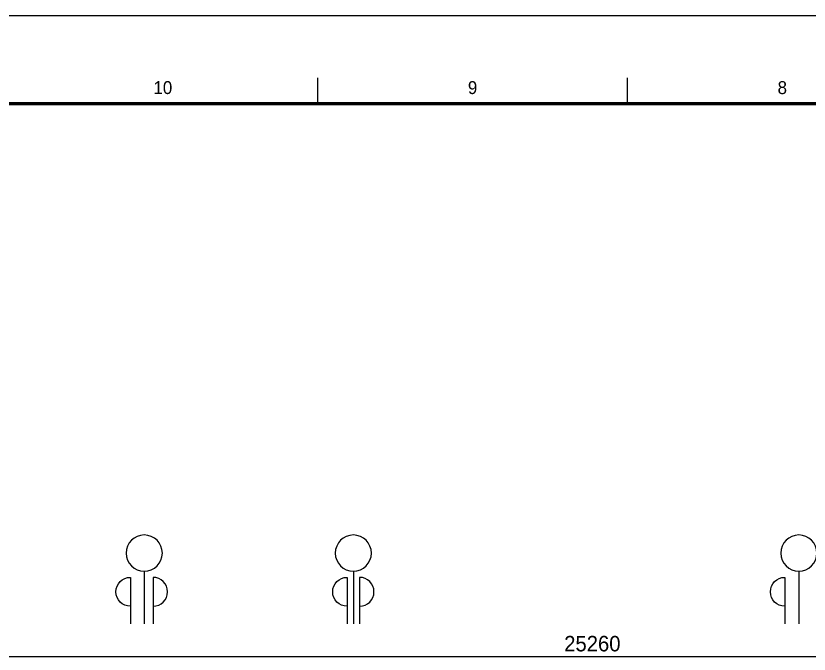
# Model space of a CAD drawing. Header units: millimetres. Extents: x -24416 to 92204, y -190080 to 23760.
# Drawn here: x 12126 to 19810, y -136864 to -130680 of the extents above; entities that cross this region are included whole.
import ezdxf
from ezdxf.enums import TextEntityAlignment as Align

# ---------------------------------------------------------------- set-up
doc = ezdxf.new("R2010")
doc.units = ezdxf.units.MM
doc.header["$LTSCALE"] = 50
doc.linetypes.add('AUDIT_D_220706163347-0', pattern=[0])
doc.layers.get('defpoints').update_dxf_attribs({"color": 139})
for name, color, linetype in [('A-치수', 7, 'AUDIT_D_220706163347-0'), ('AA-BORD-FORM', 7, 'Continuous'), ('AA-BORD-TEXT', 3, 'Continuous'), ('AA-XXXX-DIMS', 7, 'Continuous'), ('DIM', 7, 'AUDIT_D_220706163347-0')]:
    doc.layers.add(name, color=color, linetype=linetype)
doc.styles.add('HAUD01', font='Dotum.ttf')
doc.styles.add('맑은고딕', font='malgun.ttf', dxfattribs={"width": 0.9})
doc.dimstyles.new('DIM-50', dxfattribs={"dimscale": 50, "dimtxt": 3, "dimasz": 1, "dimexe": 2, "dimexo": 2, "dimgap": 1, "dimtad": 1, "dimdec": 0, "dimzin": 0, "dimdsep": 46, "dimtxsty": '맑은고딕', "dimblk1": 'DIMDOT', "dimblk2": 'DIMDOT', "dimsah": 1, "dimcen": 0.09, "dimdle": 2, "dimclrd": 7, "dimclre": 7, "dimclrt": 3, "dimadec": 0, "dimazin": 0, "dimtfac": 1, "dimtdec": 0, "dimtix": 1, "dimtmove": 2, "dimatfit": 3, "dimldrblk": 'DIMDOT', "dimfxl": 1, "dimtolj": 1, "dimtzin": 0, "dimarcsym": 0})

# ---------------------------------------------------------------- blocks, each defined once
blk = doc.blocks.new('중심')
at = {"layer": 'DIM'}
blk.add_line((-350, 0), (0, 0), dxfattribs=at)
blk.add_circle((-470, 0), 120, dxfattribs=at)
blk = doc.blocks.new('DIMDOT')
at = {"layer": 'AA-XXXX-DIMS'}
for p, q in [((-1.5, 0), (1.5, 0)), ((0, -1.5), (0, 1.5))]:
    blk.add_line(p, q, dxfattribs=at)
for radius in [0.5, 0.25]:
    blk.add_circle((0, 0), radius, dxfattribs=at)
blk = doc.blocks.new('*D332')
at = {"layer": 'defpoints', "color": 0, "transparency": 16777216}
for p in [(30339.9, -160648.2), (5079.9, -162648.2), (30339.9, -162648.2)]:
    blk.add_point(p, dxfattribs=at)
at = {"layer": 'DIM', "color": 7, "lineweight": -2, "transparency": 16777216}
for p, q in [((5079.9, -162548.2), (5079.9, -160548.2)), ((30339.9, -162548.2), (30339.9, -160548.2)), ((5129.9, -160648.2), (30289.9, -160648.2))]:
    blk.add_line(p, q, dxfattribs=at)
at = {"layer": 'DIM', "color": 7, "lineweight": -2, "transparency": 16777216, "xscale": 50, "yscale": 50, "zscale": 50, "rotation": 180}
blk.add_blockref('DIMDOT', (5079.9, -160648.2), dxfattribs=at)
at = {"layer": 'DIM', "color": 7, "lineweight": -2, "transparency": 16777216, "xscale": 50, "yscale": 50, "zscale": 50}
blk.add_blockref('DIMDOT', (30339.9, -160648.2), dxfattribs=at)
at = {"layer": 'DIM', "color": 3, "transparency": 16777216, "insert": (17709.9, -160523.1), "char_height": 150, "attachment_point": 5, "style": 'HAUD01'}
blk.add_mtext('\\A1;25260', dxfattribs=at)
blk = doc.blocks.new('XR-FORM 청주월명')
at = {"layer": 'AA-BORD-FORM', "color": 2}
for p, q in [((301, 577), (301, 582)), ((361, 577), (361, 582))]:
    blk.add_line(p, q, dxfattribs=at)
at = {"layer": 'AA-BORD-FORM', "color": 1}
blk.add_lwpolyline([(0, 0), (841, 0), (841, 594), (0, 594)], close=True, dxfattribs=at)
at = {"layer": 'AA-BORD-FORM', "color": 2, "const_width": 0.682}
blk.add_lwpolyline([(21, 17), (21, 577), (821, 577), (821, 17)], close=True, dxfattribs=at)
at = {"layer": 'AA-BORD-TEXT', "color": 7, "style": 'HAUD01'}
for s, p in [('10', (271, 580.1)), ('9', (331, 580.1)), ('8', (391, 580.1))]:
    blk.add_text(s, height=2.5, dxfattribs=at).set_placement(p, align=Align.MIDDLE_CENTER)
blk = doc.blocks.new('DIM-1108')
at = {"layer": 'DIM'}
for points in [[(13234.9, -160159.7, -1), (13234.9, -159879.7), (13234.9, -160329.7)], [(13454.9, -160159.7, 1), (13454.9, -159879.7), (13454.9, -160329.7)], [(15334.9, -160159.7, -1), (15334.9, -159879.7), (15334.9, -160329.7)], [(15454.9, -160159.7, 1), (15454.9, -159879.7), (15454.9, -160329.7)], [(19574.9, -160159.7, -1), (19574.9, -159879.7), (19574.9, -160329.7)]]:
    blk.add_lwpolyline(points, format="xyb", dxfattribs=at)
at = {"layer": 'A-치수', "xscale": -1.458333333333343, "yscale": 1.458333333333343, "zscale": 1.458333333333333, "rotation": 90}
for p in [(13369.9, -160329.7), (15394.9, -160329.7), (19709.9, -160329.7)]:
    blk.add_blockref('중심', p, dxfattribs=at)
at = {"layer": 'DIM'}
dim = blk.add_linear_dim(base=(30339.9, -160648.2), p1=(5079.9, -162648.2), p2=(30339.9, -162648.2), dimstyle='DIM-50', override={"dimscale": 50, "dimtxsty": 'HAUD01'}, dxfattribs=at)
dim.commit()
dim.dimension.update_dxf_attribs({"geometry": '*D332', "text_midpoint": (17709.9, -160523.1)})

msp = doc.modelspace()

# ---------------------------------------------------------------- block references
msp.add_blockref('DIM-1108', (0, 23760))
at = {"xscale": 50, "yscale": 50, "zscale": 50}
msp.add_blockref('XR-FORM 청주월명', (0, -160380), dxfattribs=at)

doc.saveas('drawing.dxf')
